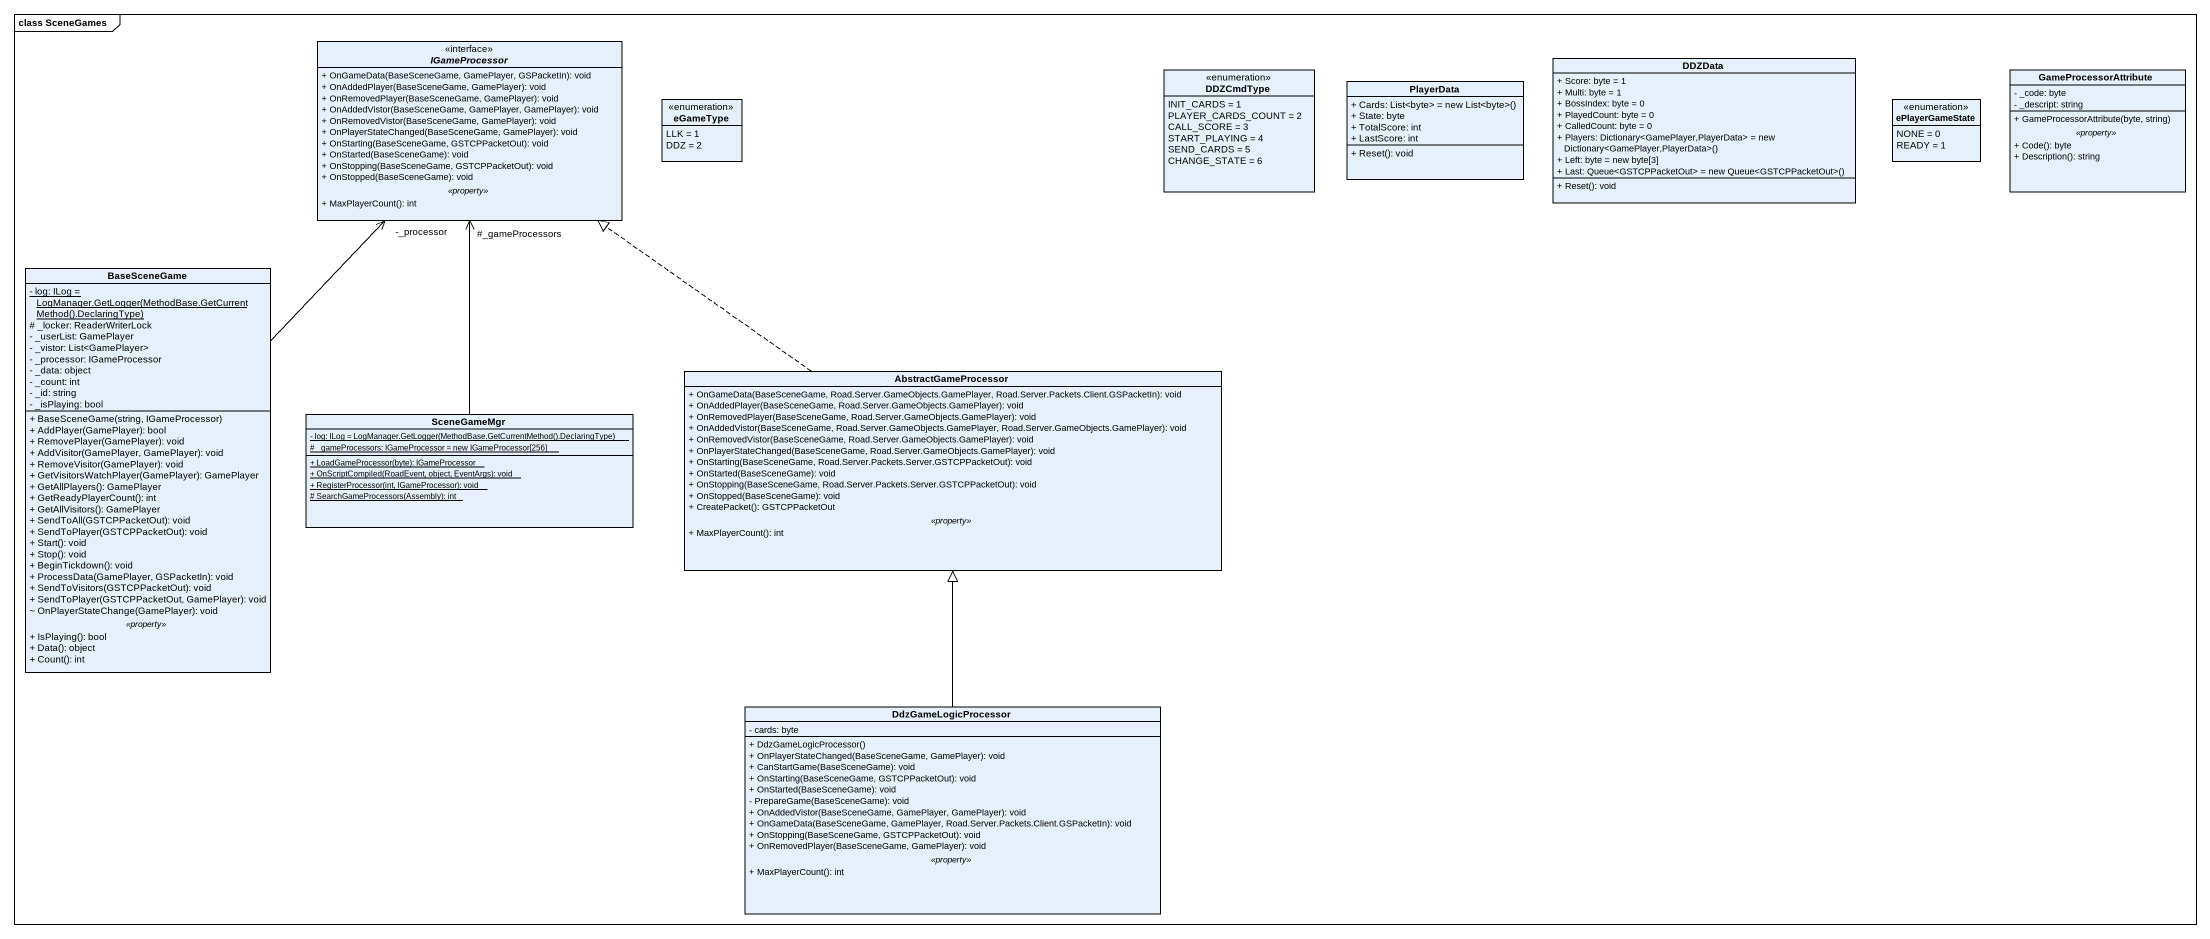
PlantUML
@startuml
mainframe class SceneGames
hide circle
hide empty members
skinparam classAttributeIconSize 0
interface IGameProcessor <<interface>> {
  + OnGameData(BaseSceneGame, GamePlayer, GSPacketIn): void
  + OnAddedPlayer(BaseSceneGame, GamePlayer): void
  + OnRemovedPlayer(BaseSceneGame, GamePlayer): void
  + OnAddedVistor(BaseSceneGame, GamePlayer, GamePlayer): void
  + OnRemovedVistor(BaseSceneGame, GamePlayer): void
  + OnPlayerStateChanged(BaseSceneGame, GamePlayer): void
  + OnStarting(BaseSceneGame, GSTCPPacketOut): void
  + OnStarted(BaseSceneGame): void
  + OnStopping(BaseSceneGame, GSTCPPacketOut): void
  + OnStopped(BaseSceneGame): void
  .. <<property>> ..
  + MaxPlayerCount(): int
}
class DDZData {
  + Score: byte = 1
  + Multi: byte = 1
  + BossIndex: byte = 0
  + PlayedCount: byte = 0
  + CalledCount: byte = 0
  {field} + Players: Dictionary<GamePlayer,PlayerData> = new Dictionary<GamePlayer,PlayerData>()
  + Left: byte = new byte[3]
  {field} + Last: Queue<GSTCPPacketOut> = new Queue<GSTCPPacketOut>()
  + Reset(): void
}
enum eGameType {
  LLK = 1
  DDZ = 2
}
enum DDZCmdType {
  INIT_CARDS = 1
  PLAYER_CARDS_COUNT = 2
  CALL_SCORE = 3
  START_PLAYING = 4
  SEND_CARDS = 5
  CHANGE_STATE = 6
}
class PlayerData {
  {field} + Cards: List<byte> = new List<byte>()
  + State: byte
  + TotalScore: int
  + LastScore: int
  + Reset(): void
}
enum ePlayerGameState {
  NONE = 0
  READY = 1
}
class GameProcessorAttribute {
  - _code: byte
  - _descript: string
  --
  + GameProcessorAttribute(byte, string)
  .. <<property>> ..
  + Code(): byte
  + Description(): string
}
class BaseSceneGame {
  {static} {field} - log: ILog = LogManager.GetLogger(MethodBase.GetCurrentMethod().DeclaringType)
  # _locker: ReaderWriterLock
  - _userList: GamePlayer
  - _vistor: List<GamePlayer>
  - _processor: IGameProcessor
  - _data: object
  - _count: int
  - _id: string
  - _isPlaying: bool
  --
  + BaseSceneGame(string, IGameProcessor)
  + AddPlayer(GamePlayer): bool
  + RemovePlayer(GamePlayer): void
  + AddVisitor(GamePlayer, GamePlayer): void
  + RemoveVisitor(GamePlayer): void
  + GetVisitorsWatchPlayer(GamePlayer): GamePlayer
  + GetAllPlayers(): GamePlayer
  + GetReadyPlayerCount(): int
  + GetAllVisitors(): GamePlayer
  + SendToAll(GSTCPPacketOut): void
  + SendToPlayer(GSTCPPacketOut): void
  + Start(): void
  + Stop(): void
  + BeginTickdown(): void
  + ProcessData(GamePlayer, GSPacketIn): void
  + SendToVisitors(GSTCPPacketOut): void
  + SendToPlayer(GSTCPPacketOut, GamePlayer): void
  ~ OnPlayerStateChange(GamePlayer): void
  .. <<property>> ..
  + IsPlaying(): bool
  + Data(): object
  + Count(): int
}
class AbstractGameProcessor {
  + OnGameData(BaseSceneGame, Road.Server.GameObjects.GamePlayer, Road.Server.Packets.Client.GSPacketIn): void
  + OnAddedPlayer(BaseSceneGame, Road.Server.GameObjects.GamePlayer): void
  + OnRemovedPlayer(BaseSceneGame, Road.Server.GameObjects.GamePlayer): void
  + OnAddedVistor(BaseSceneGame, Road.Server.GameObjects.GamePlayer, Road.Server.GameObjects.GamePlayer): void
  + OnRemovedVistor(BaseSceneGame, Road.Server.GameObjects.GamePlayer): void
  + OnPlayerStateChanged(BaseSceneGame, Road.Server.GameObjects.GamePlayer): void
  + OnStarting(BaseSceneGame, Road.Server.Packets.Server.GSTCPPacketOut): void
  + OnStarted(BaseSceneGame): void
  + OnStopping(BaseSceneGame, Road.Server.Packets.Server.GSTCPPacketOut): void
  + OnStopped(BaseSceneGame): void
  + CreatePacket(): GSTCPPacketOut
  .. <<property>> ..
  + MaxPlayerCount(): int
}
class SceneGameMgr {
  {static} {field} - log: ILog = LogManager.GetLogger(MethodBase.GetCurrentMethod().DeclaringType)
  {static} # _gameProcessors: IGameProcessor = new IGameProcessor[256]
  {static} + LoadGameProcessor(byte): IGameProcessor
  {static} + OnScriptCompiled(RoadEvent, object, EventArgs): void
  {static} + RegisterProcessor(int, IGameProcessor): void
  {static} # SearchGameProcessors(Assembly): int
}
class DdzGameLogicProcessor {
  - cards: byte
  --
  + DdzGameLogicProcessor()
  + OnPlayerStateChanged(BaseSceneGame, GamePlayer): void
  + CanStartGame(BaseSceneGame): void
  + OnStarting(BaseSceneGame, GSTCPPacketOut): void
  + OnStarted(BaseSceneGame): void
  - PrepareGame(BaseSceneGame): void
  + OnAddedVistor(BaseSceneGame, GamePlayer, GamePlayer): void
  + OnGameData(BaseSceneGame, GamePlayer, Road.Server.Packets.Client.GSPacketIn): void
  + OnStopping(BaseSceneGame, GSTCPPacketOut): void
  + OnRemovedPlayer(BaseSceneGame, GamePlayer): void
  .. <<property>> ..
  + MaxPlayerCount(): int
}
BaseSceneGame -up-> "-_processor" IGameProcessor
AbstractGameProcessor .up.|> IGameProcessor
SceneGameMgr -up-> "#_gameProcessors" IGameProcessor
DdzGameLogicProcessor -up-|> AbstractGameProcessor
@enduml
